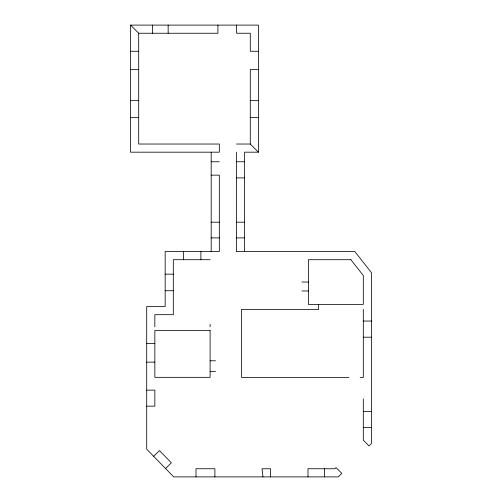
<?xml version="1.0" encoding="UTF-8"?>
<svg xmlns="http://www.w3.org/2000/svg" width="502" height="502" viewBox="0 0 502 502"><rect width="100%" height="100%" fill="white"/><g stroke="black" fill="none" stroke-linecap="round" stroke-linejoin="round"><path stroke-width="0.75" d="M153.643 456.299L159.479 450.614L171.395 462.844L165.56 468.529M138.69 33.245L138.69 144.03L219.33 144.03L219.33 152.175L130.539 152.175L130.539 25.1L258.43 25.1L258.43 152.175L244.587 152.175L244.587 251.558M130.539 51.267L138.69 51.267M258.43 51.267L250.285 51.267L250.285 33.245L236.511 33.245L236.511 25.1M130.539 69.583L138.69 69.583M258.43 69.583L250.285 69.583L250.285 144.03L236.436 144.03M130.539 100.645L138.69 100.645M250.285 100.645L258.43 100.645M130.539 117.631L138.69 117.631M250.285 117.631L258.43 117.631M211.185 161.763L219.33 161.763M236.436 161.763L244.587 161.763M211.185 175.142L219.33 175.142L219.33 251.558L165.164 251.558L165.164 306.54L146.697 306.54L146.697 449.171L173.717 476.9L338.266 476.9L341.793 473.348L336.014 467.607L334.872 468.755L308.008 468.755L308.008 476.9M236.436 177.884L244.587 177.884M211.185 222.179L219.33 222.179M236.436 222.179L244.587 222.179M211.185 237.892L219.33 237.892M236.436 237.892L244.587 237.892M210.112 259.703L173.309 259.703L173.309 314.691L154.842 314.691L154.842 326.827M165.164 274.155L173.309 274.155M301.934 282.036L308.404 282.036M165.164 290.74L173.309 290.74M301.934 290.965L308.404 290.965M363.31 321.054L371.461 321.054M363.31 337.2L371.461 337.2M146.697 343.506L154.842 343.506M210.1 360.787L215.527 360.787M146.697 362.137L154.842 362.137M210.1 371.342L215.527 371.342M348.909 377.41L241.518 377.41L241.518 309.395L318.632 309.395L318.632 304.369M360.154 377.41L363.31 377.41L363.31 309.395M146.697 390.136L154.842 390.136L154.842 406.162L146.697 406.162M363.31 411.433L371.461 411.433M363.31 427.453L371.461 427.453M130.539 25.1L138.74 33.245L217.943 33.245L217.943 25.1M250.234 144.03L258.43 152.175M262.979 476.9L262.006 468.755L270.591 468.755L270.591 476.9M363.31 398.864L363.31 440.11L369.001 445.945L371.461 443.467L371.461 272.674L354.826 251.558L236.436 251.558L236.436 152.175M324.455 468.755L324.455 476.9M214.887 476.9L214.887 468.755L196.018 468.755L196.018 476.9M211.185 152.175L211.185 251.558M210.1 324.248L210.1 326.827M200.894 251.558L200.894 259.703M183.575 251.558L183.575 259.703M168.151 25.1L168.151 33.245M152.407 25.1L152.407 33.245M350.873 259.703L308.404 259.703L308.404 304.369L363.31 304.369L363.31 275.498L350.873 259.703M210.1 330.498L154.842 330.498L154.842 377.335L210.1 377.335L210.1 330.498"/></g></svg>
